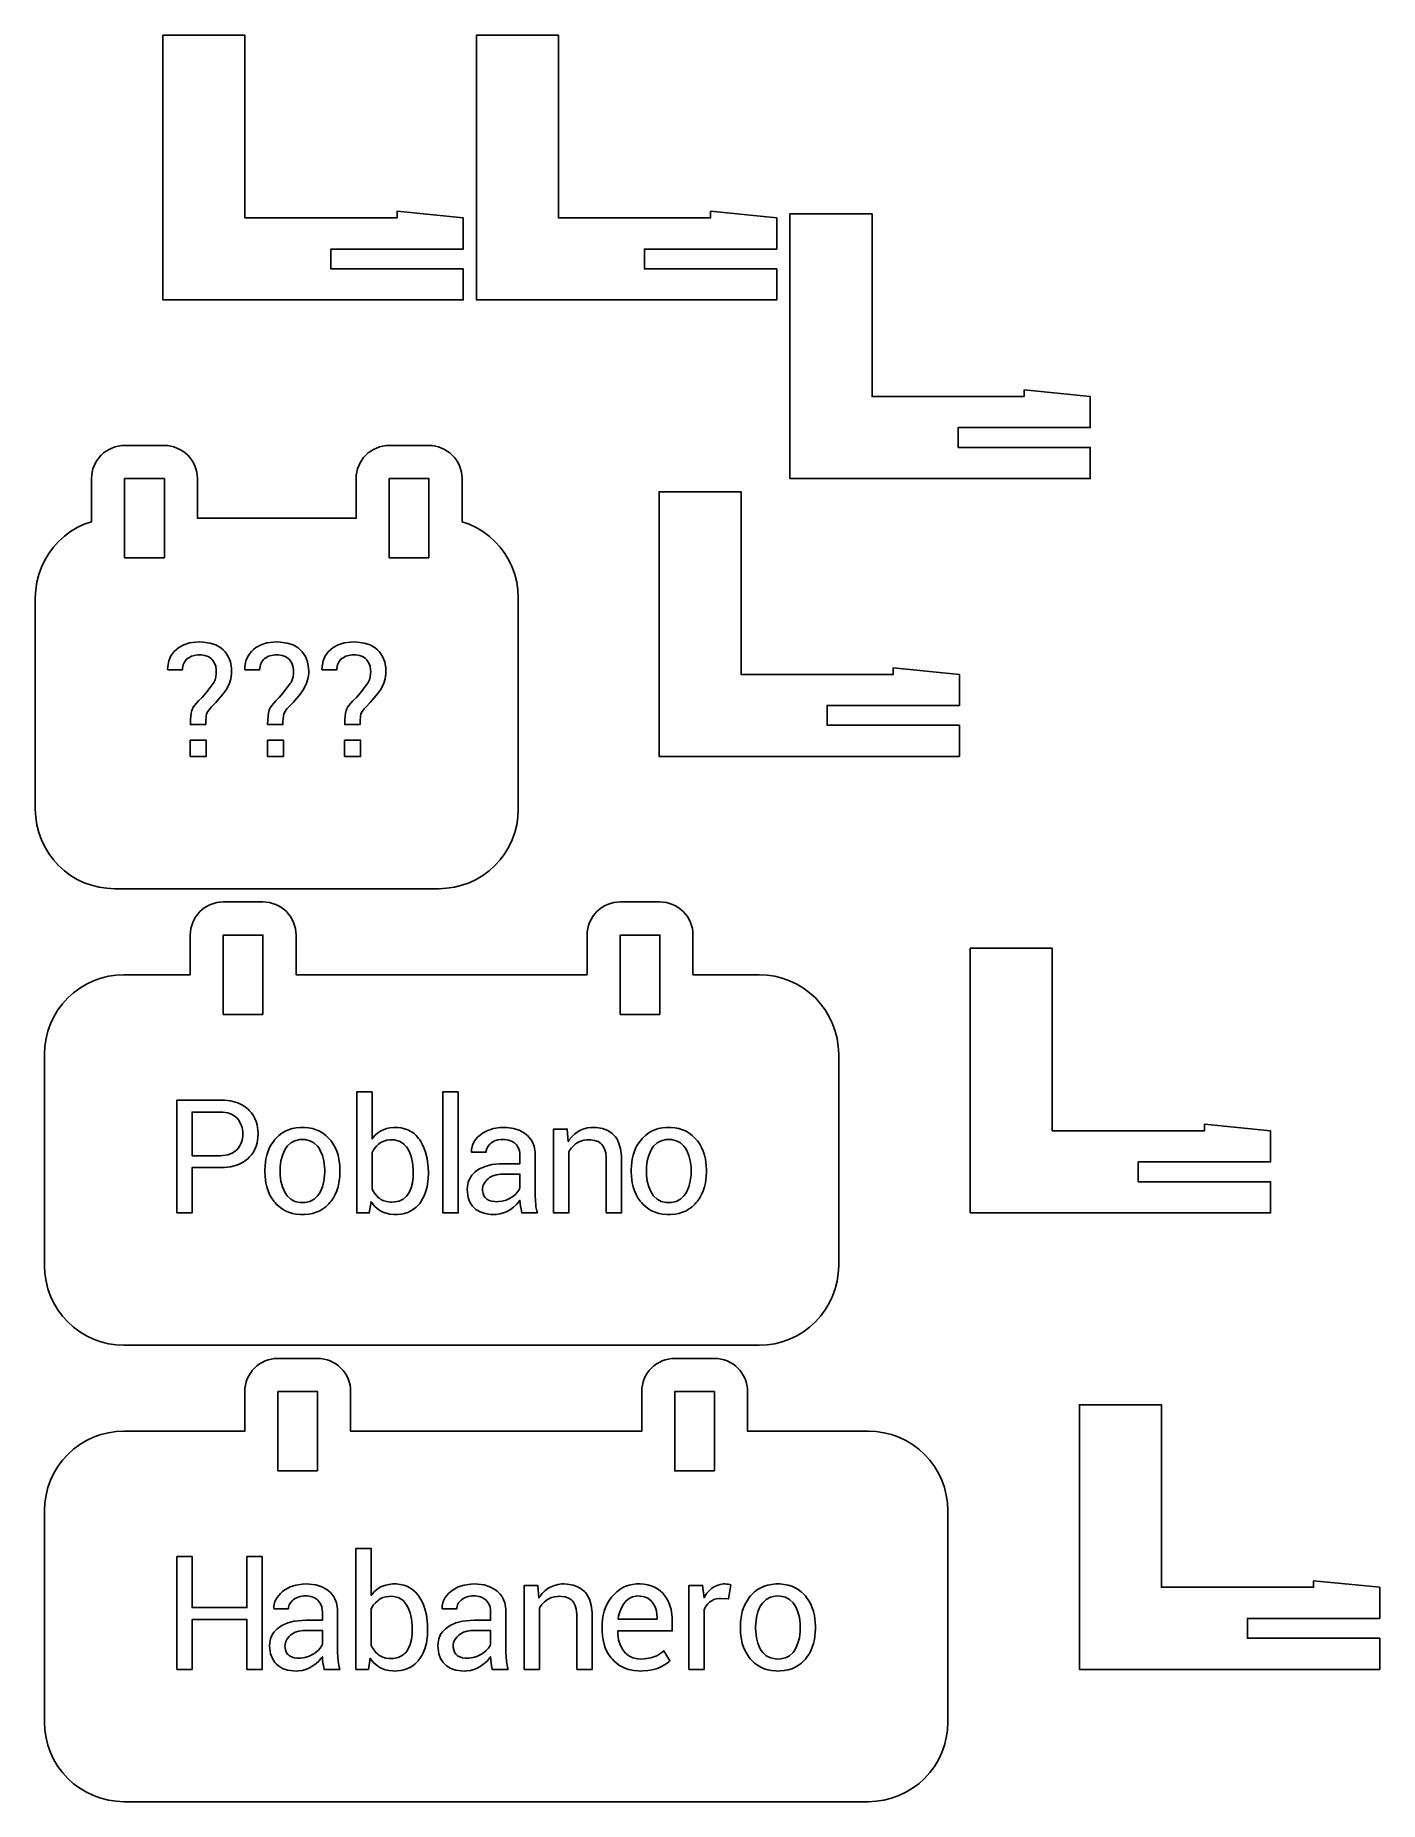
# Model space of a CAD drawing. Header units: millimetres. Extents: x -19 to 184, y -20 to 247.
import ezdxf

# ---------------------------------------------------------------- set-up
doc = ezdxf.new("R2010")
doc.units = ezdxf.units.MM

msp = doc.modelspace()

# ---------------------------------------------------------------- linework, layer by layer
at = {"color": 1}
for points in [[(12.4, 207), (0, 207), (0, 219.4), (0, 247), (12.4, 247), (12.4, 219.4), (35.4, 219.4), (35.4, 220.4), (45.4, 219.4), (45.4, 214.7), (25.4, 214.7), (25.4, 211.7), (45.4, 211.7), (45.4, 207), (12.4, 207)], [(59.8, 207), (47.4, 207), (47.4, 219.4), (47.4, 247), (59.8, 247), (59.8, 219.4), (82.8, 219.4), (82.8, 220.4), (92.8, 219.4), (92.8, 214.7), (72.8, 214.7), (72.8, 211.7), (92.8, 211.7), (92.8, 207), (59.8, 207)], [(107.2, 180), (94.8, 180), (94.8, 192.4), (94.8, 220), (107.2, 220), (107.2, 192.4), (130.2, 192.4), (130.2, 193.4), (140.2, 192.4), (140.2, 187.7), (120.2, 187.7), (120.2, 184.7), (140.2, 184.7), (140.2, 180), (107.2, 180)], [(-8.46, 118.06), (-9.63, 118.23), (-10.77, 118.52), (-11.88, 118.91), (-12.94, 119.42), (-13.95, 120.02), (-14.9, 120.72), (-15.77, 121.51), (-16.56, 122.39), (-17.26, 123.33), (-17.87, 124.34), (-18.37, 125.41), (-18.77, 126.52), (-19.06, 127.66), (-19.23, 128.82), (-19.29, 130), (-19.29, 162), (-19.23, 163.18), (-19.06, 164.34), (-18.77, 165.48), (-18.37, 166.59), (-17.87, 167.66), (-17.26, 168.67), (-16.56, 169.61), (-15.77, 170.49), (-14.9, 171.28), (-13.95, 171.98), (-12.94, 172.58), (-11.88, 173.09), (-10.78, 173.48), (-10.78, 180), (-10.76, 180.49), (-10.69, 180.98), (-10.57, 181.45), (-10.4, 181.91), (-10.19, 182.36), (-9.94, 182.78), (-9.65, 183.17), (-9.32, 183.54), (-8.96, 183.87), (-8.56, 184.16), (-8.14, 184.41), (-7.7, 184.62), (-7.24, 184.78), (-6.76, 184.9), (-6.27, 184.98), (-5.78, 185), (0.22, 185), (0.71, 184.98), (1.19, 184.9), (1.67, 184.78), (2.13, 184.62), (2.57, 184.41), (2.99, 184.16), (3.39, 183.87), (3.75, 183.54), (4.08, 183.17), (4.37, 182.78), (4.63, 182.36), (4.84, 181.91), (5, 181.45), (5.12, 180.98), (5.19, 180.49), (5.22, 180), (5.22, 174), (29.22, 174), (29.22, 180), (29.24, 180.49), (29.31, 180.98), (29.43, 181.45), (29.6, 181.91), (29.81, 182.36), (30.06, 182.78), (30.35, 183.17), (30.68, 183.54), (31.04, 183.87), (31.44, 184.16), (31.86, 184.41), (32.3, 184.62), (32.76, 184.78), (33.24, 184.9), (33.73, 184.98), (34.22, 185), (40.22, 185), (40.71, 184.98), (41.19, 184.9), (41.67, 184.78), (42.13, 184.62), (42.57, 184.41), (42.99, 184.16), (43.39, 183.87), (43.75, 183.54), (44.08, 183.17), (44.37, 182.78), (44.63, 182.36), (44.84, 181.91), (45, 181.45), (45.12, 180.98), (45.19, 180.49), (45.22, 180), (45.22, 173.48), (46.31, 173.09), (47.37, 172.58), (48.38, 171.98), (49.33, 171.28), (50.2, 170.49), (50.99, 169.61), (51.7, 168.67), (52.3, 167.66), (52.8, 166.59), (53.2, 165.48), (53.49, 164.34), (53.66, 163.18), (53.72, 162), (53.72, 130), (53.66, 128.82), (53.49, 127.66), (53.2, 126.52), (52.8, 125.41), (52.3, 124.34), (51.7, 123.33), (50.99, 122.39), (50.2, 121.51), (49.33, 120.72), (48.38, 120.02), (47.37, 119.42), (46.31, 118.91), (45.2, 118.52), (44.06, 118.23), (42.89, 118.06), (41.72, 118), (-7.29, 118), (-8.46, 118.06)], [(0.22, 168), (0.22, 180), (-5.78, 180), (-5.78, 168), (0.22, 168)], [(40.22, 168), (40.22, 180), (34.22, 180), (34.22, 168), (40.22, 168)], [(87.41, 138), (75, 138), (75, 150.4), (75, 178), (87.41, 178), (87.41, 150.4), (110.41, 150.4), (110.41, 151.4), (120.41, 150.4), (120.41, 145.7), (100.41, 145.7), (100.41, 142.7), (120.41, 142.7), (120.41, 138), (87.41, 138)], [(-7.07, 49.06), (-8.23, 49.23), (-9.37, 49.52), (-10.48, 49.91), (-11.55, 50.42), (-12.56, 51.02), (-13.5, 51.72), (-14.38, 52.51), (-15.17, 53.39), (-15.87, 54.33), (-16.47, 55.34), (-16.98, 56.41), (-17.37, 57.52), (-17.66, 58.66), (-17.83, 59.82), (-17.89, 61), (-17.89, 93), (-17.83, 94.18), (-17.66, 95.34), (-17.37, 96.48), (-16.98, 97.59), (-16.47, 98.66), (-15.87, 99.67), (-15.17, 100.61), (-14.38, 101.49), (-13.5, 102.28), (-12.56, 102.98), (-11.55, 103.58), (-10.48, 104.09), (-9.37, 104.48), (-8.23, 104.77), (-7.07, 104.94), (-5.89, 105), (4.13, 105), (4.13, 111), (4.16, 111.49), (4.23, 111.98), (4.35, 112.45), (4.51, 112.91), (4.72, 113.36), (4.98, 113.78), (5.27, 114.17), (5.6, 114.54), (5.96, 114.87), (6.36, 115.16), (6.78, 115.41), (7.22, 115.62), (7.68, 115.78), (8.16, 115.9), (8.64, 115.98), (9.13, 116), (15.13, 116), (15.62, 115.98), (16.11, 115.9), (16.59, 115.78), (17.05, 115.62), (17.49, 115.41), (17.91, 115.16), (18.31, 114.87), (18.67, 114.54), (19, 114.17), (19.29, 113.78), (19.54, 113.36), (19.75, 112.91), (19.92, 112.45), (20.04, 111.98), (20.11, 111.49), (20.13, 111), (20.13, 105), (64.13, 105), (64.13, 111), (64.16, 111.49), (64.23, 111.98), (64.35, 112.45), (64.51, 112.91), (64.72, 113.36), (64.98, 113.78), (65.27, 114.17), (65.6, 114.54), (65.96, 114.87), (66.36, 115.16), (66.78, 115.41), (67.22, 115.62), (67.68, 115.78), (68.16, 115.9), (68.64, 115.98), (69.13, 116), (75.13, 116), (75.62, 115.98), (76.11, 115.9), (76.59, 115.78), (77.05, 115.62), (77.49, 115.41), (77.91, 115.16), (78.31, 114.87), (78.67, 114.54), (79, 114.17), (79.29, 113.78), (79.54, 113.36), (79.75, 112.91), (79.92, 112.45), (80.04, 111.98), (80.11, 111.49), (80.13, 111), (80.13, 105), (90.16, 105), (91.33, 104.94), (92.5, 104.77), (93.64, 104.48), (94.75, 104.09), (95.81, 103.58), (96.82, 102.98), (97.77, 102.28), (98.64, 101.49), (99.43, 100.61), (100.14, 99.67), (100.74, 98.66), (101.24, 97.59), (101.64, 96.48), (101.93, 95.34), (102.1, 94.18), (102.16, 93), (102.16, 61), (102.1, 59.82), (101.93, 58.66), (101.64, 57.52), (101.24, 56.41), (100.74, 55.34), (100.14, 54.33), (99.43, 53.39), (98.64, 52.51), (97.77, 51.72), (96.82, 51.02), (95.81, 50.42), (94.75, 49.91), (93.64, 49.52), (92.5, 49.23), (91.33, 49.06), (90.16, 49), (-5.89, 49), (-7.07, 49.06)], [(15.13, 99), (15.13, 111), (9.13, 111), (9.13, 99), (15.13, 99)], [(75.13, 99), (75.13, 111), (69.13, 111), (69.13, 99), (75.13, 99)], [(134.45, 69), (122.05, 69), (122.05, 81.4), (122.05, 109), (134.45, 109), (134.45, 81.4), (157.45, 81.4), (157.45, 82.4), (167.45, 81.4), (167.45, 76.7), (147.45, 76.7), (147.45, 73.7), (167.45, 73.7), (167.45, 69), (134.45, 69)], [(-7.07, -19.94), (-8.23, -19.77), (-9.37, -19.48), (-10.48, -19.09), (-11.55, -18.58), (-12.56, -17.98), (-13.5, -17.28), (-14.38, -16.49), (-15.17, -15.61), (-15.87, -14.67), (-16.47, -13.66), (-16.98, -12.59), (-17.37, -11.48), (-17.66, -10.34), (-17.83, -9.18), (-17.89, -8), (-17.89, 24), (-17.83, 25.18), (-17.66, 26.34), (-17.37, 27.48), (-16.98, 28.59), (-16.47, 29.66), (-15.87, 30.67), (-15.17, 31.61), (-14.38, 32.49), (-13.5, 33.28), (-12.56, 33.98), (-11.55, 34.58), (-10.48, 35.09), (-9.37, 35.48), (-8.23, 35.77), (-7.07, 35.94), (-5.89, 36), (12.38, 36), (12.38, 42), (12.41, 42.49), (12.48, 42.98), (12.6, 43.45), (12.76, 43.91), (12.97, 44.36), (13.23, 44.78), (13.52, 45.17), (13.85, 45.54), (14.21, 45.87), (14.61, 46.16), (15.03, 46.41), (15.47, 46.62), (15.93, 46.78), (16.41, 46.9), (16.89, 46.98), (17.38, 47), (23.38, 47), (23.87, 46.98), (24.36, 46.9), (24.83, 46.78), (25.3, 46.62), (25.74, 46.41), (26.16, 46.16), (26.55, 45.87), (26.92, 45.54), (27.25, 45.17), (27.54, 44.78), (27.79, 44.36), (28, 43.91), (28.17, 43.45), (28.29, 42.98), (28.36, 42.49), (28.38, 42), (28.38, 36), (72.38, 36), (72.38, 42), (72.41, 42.49), (72.48, 42.98), (72.6, 43.45), (72.76, 43.91), (72.97, 44.36), (73.23, 44.78), (73.52, 45.17), (73.85, 45.54), (74.21, 45.87), (74.61, 46.16), (75.03, 46.41), (75.47, 46.62), (75.93, 46.78), (76.41, 46.9), (76.89, 46.98), (77.38, 47), (83.38, 47), (83.87, 46.98), (84.36, 46.9), (84.83, 46.78), (85.3, 46.62), (85.74, 46.41), (86.16, 46.16), (86.55, 45.87), (86.92, 45.54), (87.25, 45.17), (87.54, 44.78), (87.79, 44.36), (88, 43.91), (88.17, 43.45), (88.29, 42.98), (88.36, 42.49), (88.38, 42), (88.38, 36), (106.66, 36), (107.83, 35.94), (109, 35.77), (110.14, 35.48), (111.25, 35.09), (112.31, 34.58), (113.32, 33.98), (114.27, 33.28), (115.14, 32.49), (115.93, 31.61), (116.63, 30.67), (117.24, 29.66), (117.74, 28.59), (118.14, 27.48), (118.43, 26.34), (118.6, 25.18), (118.66, 24), (118.66, -8), (118.6, -9.18), (118.43, -10.34), (118.14, -11.48), (117.74, -12.59), (117.24, -13.66), (116.63, -14.67), (115.93, -15.61), (115.14, -16.49), (114.27, -17.28), (113.32, -17.98), (112.31, -18.58), (111.25, -19.09), (110.14, -19.48), (109, -19.77), (107.83, -19.94), (106.66, -20), (-5.89, -20), (-7.07, -19.94)], [(23.38, 30), (23.38, 42), (17.38, 42), (17.38, 30), (23.38, 30)], [(83.38, 30), (83.38, 42), (77.38, 42), (77.38, 30), (83.38, 30)], [(150.95, 0), (138.55, 0), (138.55, 12.4), (138.55, 40), (150.95, 40), (150.95, 12.4), (173.95, 12.4), (173.95, 13.4), (183.95, 12.4), (183.95, 7.7), (163.95, 7.7), (163.95, 4.7), (183.95, 4.7), (183.95, 0), (150.95, 0)]]:
    msp.add_lwpolyline(points, dxfattribs=at)
at = {"color": 0}
for points in [[(4.18, 143.59), (4.28, 144.52), (4.39, 144.98), (4.45, 145.16), (4.54, 145.33), (4.79, 145.71), (5.39, 146.38), (5.93, 146.89), (6.47, 147.54), (7.29, 148.6), (7.58, 149), (7.7, 149.19), (7.88, 149.6), (8, 150.05), (8.07, 150.53), (8.07, 150.79), (8.06, 151.09), (7.98, 151.64), (7.82, 152.11), (7.57, 152.52), (7.41, 152.7), (7.24, 152.85), (6.84, 153.1), (6.36, 153.27), (5.82, 153.35), (5.52, 153.36), (5.26, 153.35), (4.76, 153.28), (4.31, 153.14), (3.9, 152.92), (3.7, 152.78), (3.53, 152.63), (3.25, 152.27), (3.06, 151.85), (2.97, 151.35), (2.95, 151.08), (0.75, 151.08), (0.71, 151.15), (0.73, 151.61), (0.89, 152.46), (1.22, 153.21), (1.72, 153.88), (2.04, 154.17), (2.4, 154.44), (3.17, 154.86), (4.04, 155.15), (5, 155.29), (5.52, 155.31), (6.08, 155.29), (7.11, 155.14), (8, 154.85), (8.77, 154.41), (9.11, 154.13), (9.41, 153.82), (9.88, 153.12), (10.2, 152.3), (10.36, 151.36), (10.38, 150.84), (10.37, 150.47), (10.27, 149.75), (10.06, 149.05), (9.75, 148.4), (9.56, 148.08), (9.11, 147.45), (8.02, 146.16), (7.37, 145.51), (7.09, 145.2), (6.7, 144.64), (6.6, 144.38), (6.54, 144.09), (6.48, 143.3), (6.47, 142.8), (4.16, 142.8), (4.18, 143.59)], [(15.95, 144.52), (16.06, 144.98), (16.12, 145.16), (16.21, 145.33), (16.46, 145.71), (17.06, 146.38), (17.6, 146.89), (18.14, 147.54), (18.96, 148.6), (19.25, 149), (19.37, 149.19), (19.55, 149.6), (19.67, 150.05), (19.73, 150.53), (19.74, 150.79), (19.73, 151.09), (19.65, 151.64), (19.48, 152.11), (19.24, 152.52), (19.08, 152.7), (18.91, 152.85), (18.5, 153.1), (18.03, 153.27), (17.49, 153.35), (17.19, 153.36), (16.93, 153.35), (16.43, 153.28), (15.98, 153.14), (15.56, 152.92), (15.37, 152.78), (15.2, 152.63), (14.91, 152.27), (14.73, 151.85), (14.63, 151.35), (14.62, 151.08), (12.42, 151.08), (12.38, 151.15), (12.4, 151.61), (12.55, 152.46), (12.89, 153.21), (13.39, 153.88), (13.71, 154.17), (14.07, 154.44), (14.84, 154.86), (15.71, 155.15), (16.67, 155.29), (17.19, 155.31), (17.75, 155.29), (18.77, 155.14), (19.67, 154.85), (20.44, 154.41), (20.77, 154.13), (21.07, 153.82), (21.55, 153.12), (21.87, 152.3), (22.03, 151.36), (22.05, 150.84), (22.04, 150.47), (21.93, 149.75), (21.73, 149.05), (21.42, 148.4), (21.22, 148.08), (20.78, 147.45), (19.69, 146.16), (19.04, 145.51), (18.75, 145.2), (18.37, 144.64), (18.27, 144.38), (18.21, 144.09), (18.14, 143.3), (18.14, 142.8), (15.83, 142.8), (15.85, 143.59), (15.95, 144.52)], [(27.62, 144.52), (27.72, 144.98), (27.79, 145.16), (27.87, 145.33), (28.13, 145.71), (28.73, 146.38), (29.27, 146.89), (29.8, 147.54), (30.63, 148.6), (30.92, 149), (31.03, 149.19), (31.22, 149.6), (31.34, 150.05), (31.4, 150.53), (31.41, 150.79), (31.4, 151.09), (31.32, 151.64), (31.15, 152.11), (30.9, 152.52), (30.75, 152.7), (30.57, 152.85), (30.17, 153.1), (29.7, 153.27), (29.15, 153.35), (28.86, 153.36), (28.59, 153.35), (28.1, 153.28), (27.65, 153.14), (27.23, 152.92), (27.04, 152.78), (26.86, 152.63), (26.58, 152.27), (26.4, 151.85), (26.3, 151.35), (26.29, 151.08), (24.09, 151.08), (24.05, 151.15), (24.06, 151.61), (24.22, 152.46), (24.55, 153.21), (25.06, 153.88), (25.38, 154.17), (25.73, 154.44), (26.51, 154.86), (27.38, 155.15), (28.34, 155.29), (28.86, 155.31), (29.42, 155.29), (30.44, 155.14), (31.34, 154.85), (32.11, 154.41), (32.44, 154.13), (32.74, 153.82), (33.22, 153.12), (33.54, 152.3), (33.7, 151.36), (33.72, 150.84), (33.71, 150.47), (33.6, 149.75), (33.4, 149.05), (33.09, 148.4), (32.89, 148.08), (32.45, 147.45), (31.35, 146.16), (30.71, 145.51), (30.42, 145.2), (30.04, 144.64), (29.94, 144.38), (29.88, 144.09), (29.81, 143.3), (29.8, 142.8), (27.5, 142.8), (27.52, 143.59), (27.62, 144.52)], [(4.14, 138), (4.14, 140.44), (6.55, 140.44), (6.55, 138), (4.14, 138)], [(15.8, 140.44), (18.22, 140.44), (18.22, 138), (15.8, 138), (15.8, 140.44)], [(27.47, 140.44), (29.89, 140.44), (29.89, 138), (27.47, 138), (27.47, 140.44)], [(2.11, 69), (2.11, 86.06), (8.64, 86.06), (9.3, 86.04), (10.22, 85.92), (10.79, 85.79), (11.32, 85.62), (11.81, 85.4), (12.27, 85.13), (12.68, 84.83), (12.88, 84.66), (13.06, 84.48), (13.39, 84.1), (13.68, 83.69), (13.91, 83.26), (14.1, 82.79), (14.24, 82.3), (14.37, 81.51), (14.39, 80.95), (14.37, 80.39), (14.24, 79.59), (14.1, 79.09), (13.91, 78.63), (13.68, 78.19), (13.39, 77.79), (13.06, 77.41), (12.88, 77.23), (12.68, 77.06), (12.27, 76.76), (11.81, 76.5), (11.32, 76.28), (10.79, 76.11), (10.22, 75.98), (9.3, 75.87), (8.64, 75.84), (4.42, 75.84), (4.42, 69), (2.11, 69)], [(39.95, 72.95), (39.72, 72.11), (39.52, 71.59), (39.27, 71.1), (38.98, 70.65), (38.82, 70.44), (38.65, 70.23), (38.29, 69.86), (37.9, 69.55), (37.48, 69.29), (37.03, 69.08), (36.54, 68.92), (36.03, 68.81), (35.48, 68.76), (35.19, 68.75), (34.89, 68.76), (34.3, 68.82), (33.75, 68.94), (33.25, 69.13), (33.01, 69.24), (32.79, 69.37), (32.37, 69.67), (31.98, 70.03), (31.64, 70.45), (31.48, 70.68), (31.2, 69), (29.31, 69), (29.31, 87.28), (31.62, 87.28), (31.62, 80.18), (31.77, 80.38), (32.11, 80.76), (32.48, 81.08), (32.89, 81.35), (33.1, 81.47), (33.33, 81.57), (33.81, 81.74), (34.33, 81.85), (34.88, 81.91), (35.17, 81.91), (35.46, 81.91), (36.01, 81.85), (36.54, 81.73), (37.02, 81.56), (37.48, 81.32), (37.91, 81.03), (38.3, 80.68), (38.66, 80.27), (38.83, 80.04), (38.99, 79.8), (39.27, 79.29), (39.52, 78.75), (39.72, 78.17), (39.96, 77.23), (40.12, 75.85), (40.14, 75.11), (40.14, 74.86), (40.12, 74.19), (39.95, 72.95)], [(44.64, 87.28), (44.64, 69), (42.33, 69), (42.33, 87.28), (44.64, 87.28)], [(9.06, 77.66), (9.81, 77.78), (10.46, 78.01), (11, 78.36), (11.23, 78.58), (11.43, 78.82), (11.75, 79.35), (11.96, 79.93), (12.07, 80.58), (12.08, 80.93), (12.07, 81.28), (11.96, 81.93), (11.75, 82.52), (11.42, 83.05), (11.22, 83.3), (10.99, 83.52), (10.45, 83.87), (9.81, 84.11), (9.05, 84.23), (8.64, 84.25), (4.42, 84.25), (4.42, 77.65), (8.64, 77.65), (9.06, 77.66)], [(15.56, 77.12), (15.71, 77.73), (15.9, 78.31), (16.14, 78.86), (16.42, 79.37), (16.76, 79.86), (16.94, 80.09), (17.13, 80.31), (17.55, 80.71), (18, 81.05), (18.48, 81.34), (19, 81.57), (19.55, 81.74), (20.13, 81.85), (20.75, 81.91), (21.08, 81.91), (21.4, 81.91), (22.03, 81.85), (22.62, 81.74), (23.17, 81.57), (23.69, 81.34), (24.18, 81.06), (24.63, 80.72), (25.05, 80.32), (25.24, 80.1), (25.43, 79.87), (25.76, 79.38), (26.05, 78.86), (26.29, 78.32), (26.48, 77.74), (26.62, 77.12), (26.75, 76.15), (26.77, 75.46), (26.77, 75.2), (26.75, 74.51), (26.62, 73.53), (26.48, 72.92), (26.29, 72.34), (26.05, 71.79), (25.77, 71.27), (25.43, 70.79), (25.25, 70.56), (25.05, 70.34), (24.64, 69.94), (24.19, 69.61), (23.7, 69.32), (23.19, 69.1), (22.63, 68.93), (22.05, 68.82), (21.42, 68.76), (21.1, 68.75), (20.78, 68.76), (20.15, 68.82), (19.57, 68.93), (19.01, 69.1), (18.49, 69.33), (18.01, 69.61), (17.56, 69.95), (17.14, 70.34), (16.95, 70.56), (16.76, 70.79), (16.43, 71.28), (16.14, 71.8), (15.9, 72.34), (15.71, 72.92), (15.57, 73.53), (15.44, 74.51), (15.42, 75.2), (15.42, 75.46), (15.44, 76.15), (15.56, 77.12)], [(54.06, 70.01), (54.01, 70.45), (53.98, 70.9), (53.81, 70.67), (53.44, 70.25), (53.02, 69.87), (52.55, 69.53), (52.3, 69.37), (52.04, 69.23), (51.5, 68.99), (50.94, 68.84), (50.36, 68.76), (50.07, 68.75), (49.59, 68.77), (48.72, 68.9), (47.96, 69.15), (47.33, 69.53), (47.05, 69.77), (46.81, 70.03), (46.42, 70.64), (46.16, 71.33), (46.03, 72.13), (46.01, 72.56), (46.04, 73), (46.16, 73.62), (46.3, 74), (46.48, 74.36), (46.71, 74.69), (47.14, 75.14), (47.48, 75.4), (47.87, 75.64), (48.74, 76.03), (49.73, 76.29), (50.86, 76.41), (51.48, 76.43), (53.98, 76.43), (53.98, 77.68), (53.97, 77.95), (53.89, 78.45), (53.72, 78.89), (53.46, 79.28), (53.3, 79.45), (53.13, 79.6), (52.71, 79.84), (52.23, 80.01), (51.68, 80.09), (51.38, 80.1), (51.11, 80.09), (50.61, 80.02), (50.15, 79.88), (49.75, 79.66), (49.57, 79.53), (49.41, 79.38), (49.15, 79.07), (48.97, 78.73), (48.88, 78.36), (48.87, 78.16), (46.67, 78.16), (46.65, 78.23), (46.65, 78.58), (46.8, 79.24), (47.12, 79.87), (47.63, 80.48), (47.95, 80.77), (48.31, 81.04), (49.1, 81.47), (49.99, 81.75), (50.98, 81.9), (51.51, 81.91), (52.04, 81.9), (53.01, 81.76), (53.88, 81.49), (54.64, 81.07), (54.98, 80.82), (55.14, 80.68), (55.43, 80.37), (55.67, 80.04), (55.88, 79.67), (56.11, 79.07), (56.27, 78.16), (56.29, 77.66), (56.29, 71.55), (56.31, 70.89), (56.36, 70.24), (56.4, 69.93), (56.53, 69.31), (56.62, 69), (54.24, 69), (54.14, 69.54), (54.06, 70.01)], [(61.8, 80.48), (62.2, 80.88), (62.63, 81.21), (62.87, 81.36), (63.11, 81.49), (63.62, 81.7), (64.17, 81.84), (64.74, 81.91), (65.04, 81.91), (65.54, 81.9), (66.45, 81.74), (67.24, 81.44), (67.92, 80.99), (68.22, 80.71), (68.35, 80.56), (68.6, 80.22), (68.9, 79.63), (69.18, 78.7), (69.32, 77.61), (69.34, 77), (69.34, 69), (67.03, 69), (67.03, 76.96), (67.02, 77.36), (66.94, 78.08), (66.78, 78.67), (66.53, 79.14), (66.37, 79.34), (66.2, 79.5), (65.78, 79.77), (65.27, 79.94), (64.68, 80.03), (64.35, 80.04), (64.1, 80.03), (63.64, 79.97), (63.19, 79.85), (62.78, 79.67), (62.59, 79.56), (62.4, 79.43), (62.05, 79.15), (61.75, 78.82), (61.48, 78.45), (61.36, 78.25), (61.36, 69), (59.05, 69), (59.05, 81.68), (61.12, 81.68), (61.28, 79.79), (61.44, 80.04), (61.8, 80.48)], [(70.83, 76.15), (70.95, 77.12), (71.09, 77.73), (71.28, 78.31), (71.52, 78.86), (71.81, 79.37), (72.14, 79.86), (72.33, 80.09), (72.52, 80.31), (72.94, 80.71), (73.38, 81.05), (73.87, 81.34), (74.38, 81.57), (74.94, 81.74), (75.52, 81.85), (76.14, 81.91), (76.46, 81.91), (76.79, 81.91), (77.41, 81.85), (78, 81.74), (78.56, 81.57), (79.08, 81.34), (79.56, 81.06), (80.02, 80.72), (80.43, 80.32), (80.63, 80.1), (80.81, 79.87), (81.15, 79.38), (81.43, 78.86), (81.67, 78.32), (81.87, 77.74), (82.01, 77.12), (82.13, 76.15), (82.16, 75.46), (82.16, 75.2), (82.13, 74.51), (82.01, 73.53), (81.87, 72.92), (81.68, 72.34), (81.44, 71.79), (81.15, 71.27), (80.82, 70.79), (80.63, 70.56), (80.44, 70.34), (80.02, 69.94), (79.57, 69.61), (79.09, 69.32), (78.57, 69.1), (78.02, 68.93), (77.43, 68.82), (76.81, 68.76), (76.49, 68.75), (76.16, 68.76), (75.54, 68.82), (74.95, 68.93), (74.4, 69.1), (73.88, 69.33), (73.4, 69.61), (72.94, 69.95), (72.53, 70.34), (72.33, 70.56), (72.15, 70.79), (71.81, 71.28), (71.53, 71.8), (71.29, 72.34), (71.09, 72.92), (70.95, 73.53), (70.83, 74.51), (70.8, 75.2), (70.8, 75.46), (70.83, 76.15)], [(17.85, 73.79), (18.06, 72.95), (18.38, 72.21), (18.57, 71.87), (18.8, 71.56), (19.33, 71.07), (19.96, 70.74), (20.69, 70.58), (21.1, 70.56), (21.5, 70.58), (22.23, 70.74), (22.85, 71.07), (23.38, 71.56), (23.61, 71.87), (23.81, 72.21), (24.13, 72.95), (24.34, 73.79), (24.45, 74.71), (24.46, 75.2), (24.46, 75.46), (24.45, 75.95), (24.34, 76.86), (24.13, 77.69), (23.8, 78.43), (23.6, 78.77), (23.37, 79.08), (22.84, 79.58), (22.21, 79.91), (21.48, 80.08), (21.08, 80.1), (20.68, 80.08), (19.95, 79.91), (19.32, 79.58), (18.8, 79.08), (18.57, 78.77), (18.38, 78.43), (18.06, 77.69), (17.85, 76.86), (17.74, 75.95), (17.73, 75.46), (17.73, 75.2), (17.74, 74.71), (17.85, 73.79)], [(37.72, 76.63), (37.52, 77.52), (37.22, 78.31), (37.03, 78.66), (36.81, 78.98), (36.44, 79.39), (36.17, 79.6), (35.7, 79.85), (34.98, 80.02), (34.59, 80.04), (34.32, 80.03), (33.83, 79.97), (33.38, 79.84), (32.97, 79.64), (32.79, 79.52), (32.61, 79.38), (32.28, 79.08), (31.99, 78.73), (31.73, 78.33), (31.62, 78.12), (31.62, 72.62), (31.74, 72.39), (31.99, 71.98), (32.28, 71.61), (32.61, 71.29), (32.79, 71.16), (32.97, 71.03), (33.38, 70.83), (33.84, 70.7), (34.34, 70.64), (34.61, 70.63), (35, 70.65), (35.71, 70.79), (36.32, 71.08), (36.82, 71.52), (37.03, 71.79), (37.22, 72.09), (37.52, 72.77), (37.72, 73.53), (37.82, 74.39), (37.83, 74.86), (37.83, 75.11), (37.82, 75.64), (37.72, 76.63)], [(73.13, 74.71), (73.23, 73.79), (73.44, 72.95), (73.76, 72.21), (73.96, 71.87), (74.19, 71.56), (74.71, 71.07), (75.35, 70.74), (76.08, 70.58), (76.49, 70.56), (76.89, 70.58), (77.61, 70.74), (78.24, 71.07), (78.77, 71.56), (78.99, 71.87), (79.19, 72.21), (79.52, 72.95), (79.73, 73.79), (79.84, 74.71), (79.85, 75.2), (79.85, 75.46), (79.84, 75.95), (79.73, 76.86), (79.51, 77.69), (79.19, 78.43), (78.99, 78.77), (78.76, 79.08), (78.23, 79.58), (77.6, 79.91), (76.87, 80.08), (76.46, 80.1), (76.06, 80.08), (75.34, 79.91), (74.71, 79.58), (74.19, 79.08), (73.96, 78.77), (73.76, 78.43), (73.44, 77.69), (73.23, 76.86), (73.13, 75.95), (73.11, 75.46), (73.11, 75.2), (73.13, 74.71)], [(51.31, 70.78), (51.88, 70.94), (52.41, 71.18), (52.67, 71.33), (52.91, 71.5), (53.33, 71.84), (53.66, 72.21), (53.9, 72.6), (53.98, 72.81), (53.98, 74.87), (51.39, 74.87), (51.05, 74.86), (50.43, 74.77), (49.87, 74.6), (49.38, 74.33), (49.16, 74.17), (48.96, 73.99), (48.65, 73.61), (48.44, 73.19), (48.34, 72.75), (48.32, 72.52), (48.33, 72.31), (48.4, 71.93), (48.53, 71.6), (48.73, 71.31), (48.85, 71.18), (48.99, 71.06), (49.32, 70.88), (49.71, 70.76), (50.16, 70.7), (50.41, 70.69), (50.72, 70.7), (51.31, 70.78)], [(4.42, 7.54), (4.42, 0), (2.11, 0), (2.11, 17.06), (4.42, 17.06), (4.42, 9.35), (12.7, 9.35), (12.7, 17.06), (15.01, 17.06), (15.01, 0), (12.7, 0), (12.7, 7.54), (4.42, 7.54)], [(39.83, 3.95), (39.59, 3.11), (39.39, 2.59), (39.14, 2.1), (38.85, 1.65), (38.69, 1.44), (38.53, 1.23), (38.16, 0.86), (37.77, 0.55), (37.35, 0.29), (36.9, 0.08), (36.41, -0.08), (35.9, -0.19), (35.35, -0.24), (35.07, -0.25), (34.76, -0.24), (34.17, -0.18), (33.63, -0.06), (33.12, 0.13), (32.89, 0.24), (32.66, 0.37), (32.24, 0.67), (31.85, 1.03), (31.51, 1.45), (31.35, 1.68), (31.07, 0), (29.18, 0), (29.18, 18.28), (31.49, 18.28), (31.49, 11.18), (31.65, 11.38), (31.98, 11.76), (32.35, 12.08), (32.76, 12.35), (32.97, 12.47), (33.2, 12.57), (33.68, 12.74), (34.2, 12.85), (34.75, 12.91), (35.04, 12.91), (35.33, 12.91), (35.89, 12.85), (36.41, 12.73), (36.9, 12.56), (37.35, 12.32), (37.78, 12.03), (38.17, 11.68), (38.53, 11.27), (38.7, 11.04), (38.86, 10.8), (39.15, 10.29), (39.39, 9.75), (39.6, 9.17), (39.83, 8.23), (39.99, 6.85), (40.01, 6.11), (40.01, 5.86), (39.99, 5.19), (39.83, 3.95)], [(24.19, 1.01), (24.14, 1.46), (24.11, 1.9), (23.94, 1.67), (23.57, 1.25), (23.15, 0.87), (22.68, 0.53), (22.43, 0.37), (22.17, 0.23), (21.63, -0.01), (21.07, -0.16), (20.49, -0.24), (20.2, -0.25), (19.72, -0.23), (18.85, -0.1), (18.09, 0.15), (17.46, 0.53), (17.18, 0.77), (16.94, 1.03), (16.55, 1.64), (16.29, 2.33), (16.16, 3.13), (16.14, 3.56), (16.17, 4), (16.29, 4.62), (16.43, 5), (16.61, 5.36), (16.84, 5.69), (17.27, 6.14), (17.61, 6.4), (18, 6.64), (18.87, 7.03), (19.86, 7.29), (20.99, 7.41), (21.61, 7.43), (24.11, 7.43), (24.11, 8.68), (24.1, 8.95), (24.02, 9.45), (23.85, 9.89), (23.59, 10.28), (23.43, 10.45), (23.26, 10.6), (22.84, 10.84), (22.36, 11.01), (21.81, 11.09), (21.51, 11.1), (21.24, 11.09), (20.74, 11.02), (20.28, 10.88), (19.88, 10.66), (19.7, 10.53), (19.54, 10.38), (19.28, 10.07), (19.1, 9.73), (19.01, 9.36), (19, 9.16), (16.8, 9.16), (16.78, 9.23), (16.78, 9.58), (16.93, 10.24), (17.25, 10.87), (17.76, 11.48), (18.08, 11.77), (18.44, 12.04), (19.23, 12.47), (20.12, 12.75), (21.11, 12.9), (21.64, 12.91), (22.17, 12.9), (23.14, 12.76), (24.01, 12.49), (24.77, 12.07), (25.11, 11.82), (25.27, 11.68), (25.56, 11.37), (25.8, 11.04), (26.01, 10.67), (26.24, 10.07), (26.4, 9.16), (26.42, 8.66), (26.42, 2.55), (26.44, 1.89), (26.49, 1.24), (26.53, 0.93), (26.66, 0.31), (26.75, 0), (24.37, 0), (24.27, 0.54), (24.19, 1.01)], [(37.59, 7.63), (37.39, 8.52), (37.09, 9.31), (36.9, 9.66), (36.69, 9.98), (36.32, 10.39), (36.04, 10.6), (35.57, 10.85), (34.85, 11.02), (34.46, 11.04), (34.2, 11.03), (33.7, 10.97), (33.25, 10.84), (32.85, 10.64), (32.66, 10.52), (32.48, 10.38), (32.15, 10.08), (31.86, 9.73), (31.61, 9.33), (31.49, 9.12), (31.49, 3.62), (31.61, 3.39), (31.87, 2.98), (32.16, 2.61), (32.48, 2.29), (32.66, 2.16), (32.84, 2.03), (33.25, 1.83), (33.71, 1.7), (34.21, 1.64), (34.48, 1.63), (34.87, 1.65), (35.59, 1.79), (36.19, 2.08), (36.69, 2.52), (36.91, 2.79), (37.09, 3.09), (37.39, 3.77), (37.59, 4.53), (37.69, 5.39), (37.7, 5.86), (37.7, 6.11), (37.69, 6.64), (37.59, 7.63)], [(49.62, 1.01), (49.57, 1.46), (49.55, 1.9), (49.38, 1.67), (49.01, 1.25), (48.59, 0.87), (48.12, 0.53), (47.87, 0.37), (47.6, 0.23), (47.07, -0.01), (46.51, -0.16), (45.93, -0.24), (45.63, -0.25), (45.15, -0.23), (44.28, -0.1), (43.53, 0.15), (42.89, 0.53), (42.62, 0.77), (42.37, 1.03), (41.98, 1.64), (41.72, 2.33), (41.59, 3.13), (41.58, 3.56), (41.6, 4), (41.72, 4.62), (41.86, 5), (42.04, 5.36), (42.27, 5.69), (42.7, 6.14), (43.05, 6.4), (43.43, 6.64), (44.3, 7.03), (45.3, 7.29), (46.43, 7.41), (47.04, 7.43), (49.55, 7.43), (49.55, 8.68), (49.54, 8.95), (49.45, 9.45), (49.28, 9.89), (49.03, 10.28), (48.87, 10.45), (48.69, 10.6), (48.28, 10.84), (47.8, 11.01), (47.25, 11.09), (46.95, 11.1), (46.67, 11.09), (46.17, 11.02), (45.72, 10.88), (45.32, 10.66), (45.13, 10.53), (44.97, 10.38), (44.71, 10.07), (44.54, 9.73), (44.45, 9.36), (44.44, 9.16), (42.23, 9.16), (42.21, 9.23), (42.22, 9.58), (42.36, 10.24), (42.69, 10.87), (43.2, 11.48), (43.52, 11.77), (43.87, 12.04), (44.66, 12.47), (45.55, 12.75), (46.54, 12.9), (47.07, 12.91), (47.6, 12.9), (48.57, 12.76), (49.44, 12.49), (50.2, 12.07), (50.54, 11.82), (50.7, 11.68), (50.99, 11.37), (51.24, 11.04), (51.44, 10.67), (51.67, 10.07), (51.84, 9.16), (51.86, 8.66), (51.86, 2.55), (51.87, 1.89), (51.93, 1.24), (51.97, 0.93), (52.1, 0.31), (52.18, 0), (49.8, 0), (49.7, 0.54), (49.62, 1.01)], [(57.36, 11.48), (57.76, 11.88), (58.2, 12.21), (58.43, 12.36), (58.68, 12.49), (59.19, 12.7), (59.73, 12.84), (60.31, 12.91), (60.61, 12.91), (61.1, 12.9), (62.01, 12.74), (62.81, 12.44), (63.49, 11.99), (63.78, 11.71), (63.92, 11.56), (64.16, 11.22), (64.47, 10.63), (64.75, 9.7), (64.89, 8.61), (64.91, 8), (64.91, 0), (62.6, 0), (62.6, 7.96), (62.59, 8.36), (62.5, 9.08), (62.34, 9.67), (62.09, 10.14), (61.94, 10.34), (61.76, 10.5), (61.34, 10.77), (60.84, 10.94), (60.24, 11.03), (59.91, 11.04), (59.67, 11.03), (59.2, 10.97), (58.76, 10.85), (58.35, 10.67), (58.15, 10.56), (57.96, 10.43), (57.62, 10.15), (57.31, 9.82), (57.05, 9.45), (56.93, 9.25), (56.93, 0), (54.62, 0), (54.62, 12.68), (56.68, 12.68), (56.84, 10.79), (57.01, 11.04), (57.36, 11.48)], [(71.21, -0.18), (70.62, -0.07), (70.06, 0.09), (69.53, 0.31), (69.04, 0.59), (68.58, 0.92), (68.15, 1.3), (67.95, 1.52), (67.76, 1.74), (67.42, 2.22), (67.13, 2.72), (66.88, 3.26), (66.69, 3.83), (66.54, 4.44), (66.44, 5.08), (66.4, 5.75), (66.39, 6.09), (66.39, 6.61), (66.4, 6.94), (66.45, 7.59), (66.55, 8.21), (66.7, 8.8), (66.9, 9.37), (67.15, 9.9), (67.45, 10.41), (67.81, 10.89), (68, 11.12), (68.21, 11.33), (68.63, 11.73), (69.07, 12.06), (69.52, 12.35), (70, 12.57), (70.5, 12.74), (71.01, 12.85), (71.54, 12.91), (71.82, 12.91), (72.13, 12.91), (72.73, 12.86), (73.3, 12.76), (73.82, 12.62), (74.31, 12.42), (74.75, 12.18), (75.16, 11.89), (75.53, 11.56), (75.69, 11.37), (75.85, 11.17), (76.14, 10.75), (76.39, 10.3), (76.59, 9.82), (76.82, 9.03), (76.99, 7.87), (77.01, 7.24), (77.01, 5.8), (68.78, 5.8), (68.75, 5.74), (68.77, 5.3), (68.89, 4.46), (69.12, 3.71), (69.46, 3.04), (69.67, 2.74), (69.91, 2.46), (70.44, 2.02), (71.06, 1.72), (71.78, 1.58), (72.17, 1.56), (72.74, 1.58), (73.76, 1.75), (74.22, 1.89), (74.65, 2.07), (75.42, 2.53), (75.75, 2.81), (76.66, 1.31), (76.48, 1.15), (76.08, 0.84), (75.39, 0.44), (74.86, 0.2), (74.58, 0.1), (73.96, -0.07), (73.29, -0.18), (72.56, -0.24), (72.17, -0.25), (71.84, -0.24), (71.21, -0.18)], [(70.99, 10.96), (70.5, 10.72), (70.05, 10.35), (69.84, 10.12), (69.64, 9.87), (69.31, 9.32), (69.06, 8.7), (68.88, 8.03), (68.83, 7.66), (68.85, 7.61), (74.7, 7.61), (74.7, 7.91), (74.69, 8.24), (74.6, 8.87), (74.41, 9.44), (74.14, 9.95), (73.97, 10.18), (73.78, 10.4), (73.33, 10.74), (72.79, 10.97), (72.16, 11.08), (71.82, 11.1), (71.53, 11.08), (70.99, 10.96)], [(83.7, 10.65), (83.31, 10.54), (82.96, 10.38), (82.8, 10.28), (82.65, 10.16), (82.37, 9.9), (82.13, 9.6), (81.92, 9.25), (81.83, 9.06), (81.83, 0), (79.52, 0), (79.52, 12.68), (81.59, 12.68), (81.81, 10.83), (81.95, 11.07), (82.25, 11.51), (82.58, 11.89), (82.95, 12.22), (83.14, 12.36), (83.34, 12.49), (83.77, 12.7), (84.22, 12.84), (84.71, 12.91), (84.96, 12.91), (85.21, 12.9), (85.45, 12.87), (85.67, 12.83), (85.84, 12.79), (85.52, 10.64), (84.34, 10.71), (84.12, 10.7), (83.7, 10.65)], [(87.45, 8.12), (87.59, 8.73), (87.78, 9.31), (88.02, 9.86), (88.31, 10.37), (88.64, 10.86), (88.82, 11.09), (89.02, 11.31), (89.43, 11.71), (89.88, 12.05), (90.37, 12.34), (90.88, 12.57), (91.43, 12.74), (92.02, 12.85), (92.64, 12.91), (92.96, 12.91), (93.29, 12.91), (93.91, 12.85), (94.5, 12.74), (95.06, 12.57), (95.58, 12.34), (96.06, 12.06), (96.51, 11.72), (96.93, 11.32), (97.13, 11.1), (97.31, 10.87), (97.65, 10.38), (97.93, 9.86), (98.17, 9.32), (98.36, 8.74), (98.51, 8.12), (98.63, 7.15), (98.66, 6.46), (98.66, 6.2), (98.63, 5.51), (98.51, 4.53), (98.36, 3.92), (98.17, 3.34), (97.94, 2.79), (97.65, 2.27), (97.32, 1.79), (97.13, 1.56), (96.94, 1.34), (96.52, 0.94), (96.07, 0.61), (95.59, 0.32), (95.07, 0.1), (94.52, -0.07), (93.93, -0.18), (93.31, -0.24), (92.98, -0.25), (92.66, -0.24), (92.04, -0.18), (91.45, -0.07), (90.9, 0.1), (90.38, 0.33), (89.89, 0.61), (89.44, 0.95), (89.03, 1.34), (88.83, 1.56), (88.64, 1.79), (88.31, 2.28), (88.02, 2.8), (87.78, 3.34), (87.59, 3.92), (87.45, 4.53), (87.32, 5.51), (87.3, 6.2), (87.3, 6.46), (87.32, 7.15), (87.45, 8.12)], [(89.73, 4.79), (89.94, 3.96), (90.26, 3.21), (90.46, 2.87), (90.68, 2.56), (91.21, 2.07), (91.84, 1.74), (92.58, 1.58), (92.98, 1.56), (93.38, 1.58), (94.11, 1.74), (94.74, 2.07), (95.27, 2.56), (95.49, 2.87), (95.69, 3.21), (96.01, 3.96), (96.23, 4.79), (96.33, 5.71), (96.35, 6.2), (96.35, 6.46), (96.33, 6.95), (96.23, 7.86), (96.01, 8.69), (95.69, 9.43), (95.49, 9.77), (95.26, 10.08), (94.73, 10.58), (94.1, 10.91), (93.36, 11.08), (92.96, 11.1), (92.56, 11.08), (91.83, 10.91), (91.21, 10.58), (90.68, 10.08), (90.46, 9.77), (90.26, 9.43), (89.94, 8.69), (89.73, 7.86), (89.62, 6.95), (89.61, 6.46), (89.61, 6.2), (89.62, 5.71), (89.73, 4.79)], [(21.44, 1.78), (22.01, 1.94), (22.54, 2.18), (22.8, 2.33), (23.04, 2.5), (23.46, 2.84), (23.79, 3.21), (24.03, 3.6), (24.11, 3.81), (24.11, 5.87), (21.52, 5.87), (21.18, 5.86), (20.56, 5.77), (20, 5.6), (19.51, 5.33), (19.29, 5.17), (19.09, 4.99), (18.78, 4.61), (18.57, 4.19), (18.47, 3.75), (18.45, 3.52), (18.46, 3.31), (18.53, 2.93), (18.66, 2.6), (18.86, 2.31), (18.98, 2.18), (19.12, 2.06), (19.45, 1.88), (19.84, 1.76), (20.29, 1.7), (20.54, 1.69), (20.85, 1.7), (21.44, 1.78)], [(46.88, 1.78), (47.44, 1.94), (47.98, 2.18), (48.23, 2.33), (48.48, 2.5), (48.89, 2.84), (49.22, 3.21), (49.46, 3.6), (49.55, 3.81), (49.55, 5.87), (46.96, 5.87), (46.62, 5.86), (45.99, 5.77), (45.43, 5.6), (44.94, 5.33), (44.72, 5.17), (44.53, 4.99), (44.21, 4.61), (44, 4.19), (43.9, 3.75), (43.89, 3.52), (43.89, 3.31), (43.96, 2.93), (44.09, 2.6), (44.29, 2.31), (44.41, 2.18), (44.55, 2.06), (44.88, 1.88), (45.27, 1.76), (45.72, 1.7), (45.97, 1.69), (46.28, 1.7), (46.88, 1.78)]]:
    msp.add_lwpolyline(points, dxfattribs=at)

doc.saveas('drawing.dxf')
